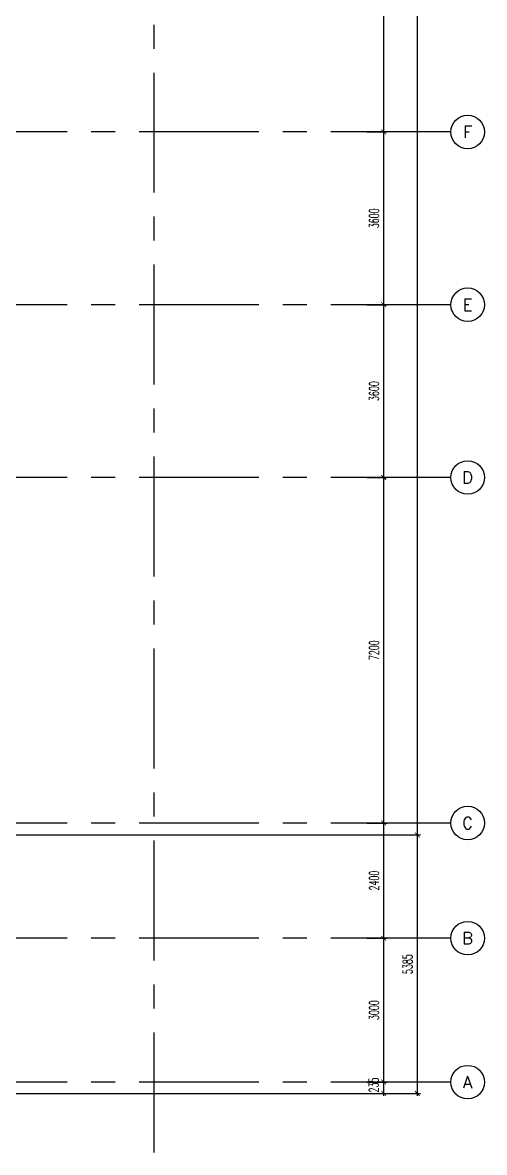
# Model space of a CAD drawing. Extents: x 0 to 93.3, y -13.5 to 76.8.
# Drawn here: x 83.68 to 93.3, y -1.46 to 22.08 of the extents above; entities that cross this region are included whole.
import ezdxf
from ezdxf.enums import TextEntityAlignment as Align

# ---------------------------------------------------------------- set-up
doc = ezdxf.new("R2010")
doc.units = 0
doc.header["$MEASUREMENT"] = 0
doc.header["$PDMODE"] = 3
doc.header["$PDSIZE"] = 0.1
doc.linetypes.add('CENTERX2', pattern=[4, 2.5, -0.5, 0.5, -0.5])
doc.layers.get('0').update_dxf_attribs({"color": 11, "linetype": 'CONTINUOUS'})
doc.layers.get('DEFPOINTS').update_dxf_attribs({"color": 11, "linetype": 'CONTINUOUS'})
for name, color, linetype in [('AX-CR', 11, 'CONTINUOUS'), ('AX-DIM', 11, 'CONTINUOUS'), ('AX-TXT', 11, 'CONTINUOUS'), ('AXES', 11, 'CENTERX2')]:
    doc.layers.add(name, color=color, linetype=linetype)
doc.styles.add('ROMANS', font='ROMANS.shx', dxfattribs={"width": 0.6})
doc.dimstyles.new('STANDARD in', dxfattribs={"dimtxt": 0.2, "dimasz": 0.1, "dimexe": 0.07, "dimexo": 0.05, "dimgap": 0.1, "dimtad": 1, "dimdec": 0, "dimlfac": 1000, "dimzin": 0, "dimdsep": 46, "dimtxsty": 'ROMANS', "dimblk": 'ARCHTICK', "dimcen": 0.05, "dimdle": 0.05, "dimclrd": 7, "dimclre": 7, "dimclrt": 2, "dimadec": 0, "dimazin": 0, "dimtfac": 1, "dimtdec": 0, "dimtmove": 2, "dimatfit": 3, "dimldrblk": 'ARCHTICK', "dimfxl": 0, "dimtolj": 1, "dimtzin": 0, "dimarcsym": 0})

# ---------------------------------------------------------------- blocks, each defined once
blk = doc.blocks.new('_ARCHTICK')
at = {"color": 0, "linetype": 'ByBlock', "const_width": 0.15}
blk.add_lwpolyline([(-0.5, -0.5), (0.5, 0.5)], dxfattribs=at)
blk = doc.blocks.new('*D197')
at = {"layer": 'AX-DIM', "color": 7, "lineweight": -2}
for p, q in [((91.902, 64.52), (91.902, 5.1)), ((81.32, 64.47), (91.972, 64.47)), ((81.32, 5.15), (91.972, 5.15))]:
    blk.add_line(p, q, dxfattribs=at)
at = {"layer": 'DEFPOINTS', "color": 0}
for p in [(81.27, 64.47), (81.27, 5.15), (91.902, 5.15)]:
    blk.add_point(p, dxfattribs=at)
at = {"layer": 'AX-DIM', "color": 7, "lineweight": -2, "xscale": 0.1, "yscale": 0.1, "zscale": 0.1}
for p, rotation in [((91.902, 64.47), 90), ((91.902, 5.15), 270)]:
    blk.add_blockref('_ARCHTICK', p, dxfattribs=dict(at, rotation=rotation))
at = {"layer": 'AX-DIM', "color": 2, "insert": (91.702, 34.81), "char_height": 0.2, "attachment_point": 5, "rotation": 90, "style": 'ROMANS'}
blk.add_mtext('\\A1;59320', dxfattribs=at)
blk = doc.blocks.new('*D157')
at = {"layer": 'AX-DIM', "color": 7, "lineweight": -2}
for p, q in [((91.902, 5.2), (91.902, -0.285)), ((91.252, 5.15), (91.972, 5.15)), ((83.377, -0.235), (91.972, -0.235))]:
    blk.add_line(p, q, dxfattribs=at)
at = {"layer": 'DEFPOINTS', "color": 0}
for p in [(91.202, 5.15), (83.327, -0.235), (91.902, -0.235)]:
    blk.add_point(p, dxfattribs=at)
at = {"layer": 'AX-DIM', "color": 7, "lineweight": -2, "xscale": 0.1, "yscale": 0.1, "zscale": 0.1}
for p, rotation in [((91.902, 5.15), 90), ((91.902, -0.235), 270)]:
    blk.add_blockref('_ARCHTICK', p, dxfattribs=dict(at, rotation=rotation))
at = {"layer": 'AX-DIM', "color": 2, "insert": (91.702, 2.458), "char_height": 0.2, "attachment_point": 5, "rotation": 90, "style": 'ROMANS'}
blk.add_mtext('\\A1;5385', dxfattribs=at)
blk = doc.blocks.new('*D195')
at = {"layer": 'AX-DIM', "color": 7, "lineweight": -2}
for p, q in [((90.852, 12.6), (91.272, 12.6)), ((91.202, 12.65), (91.202, 5.35)), ((90.852, 5.4), (91.272, 5.4))]:
    blk.add_line(p, q, dxfattribs=at)
at = {"layer": 'DEFPOINTS', "color": 0}
for p in [(90.802, 12.6), (90.802, 5.4), (91.202, 5.4)]:
    blk.add_point(p, dxfattribs=at)
at = {"layer": 'AX-DIM', "color": 7, "lineweight": -2, "xscale": 0.1, "yscale": 0.1, "zscale": 0.1}
for p, rotation in [((91.202, 12.6), 90), ((91.202, 5.4), 270)]:
    blk.add_blockref('_ARCHTICK', p, dxfattribs=dict(at, rotation=rotation))
at = {"layer": 'AX-DIM', "color": 2, "insert": (91.002, 9), "char_height": 0.2, "attachment_point": 5, "rotation": 90, "style": 'ROMANS'}
blk.add_mtext('\\A1;7200', dxfattribs=at)
blk = doc.blocks.new('AXR')
at = {"layer": 'AX-CR'}
blk.add_circle((350, 0), 350, dxfattribs=at)
at = {"layer": 'AX-TXT', "style": 'ROMANS'}
blk.add_attdef('AX', text='', height=250, dxfattribs=at).set_placement((350, 0), align=Align.MIDDLE)
blk = doc.blocks.new('*D194')
at = {"layer": 'AX-DIM', "color": 7, "lineweight": -2}
for p, q in [((91.202, 5.45), (91.202, 2.95)), ((90.852, 5.4), (91.272, 5.4)), ((90.852, 3), (91.272, 3))]:
    blk.add_line(p, q, dxfattribs=at)
at = {"layer": 'DEFPOINTS', "color": 0}
for p in [(90.802, 5.4), (90.802, 3), (91.202, 3)]:
    blk.add_point(p, dxfattribs=at)
at = {"layer": 'AX-DIM', "color": 7, "lineweight": -2, "xscale": 0.1, "yscale": 0.1, "zscale": 0.1}
for p, rotation in [((91.202, 5.4), 90), ((91.202, 3), 270)]:
    blk.add_blockref('_ARCHTICK', p, dxfattribs=dict(at, rotation=rotation))
at = {"layer": 'AX-DIM', "color": 2, "insert": (91.002, 4.2), "char_height": 0.2, "attachment_point": 5, "rotation": 90, "style": 'ROMANS'}
blk.add_mtext('\\A1;2400', dxfattribs=at)
blk = doc.blocks.new('*D193')
at = {"layer": 'AX-DIM', "color": 7, "lineweight": -2}
for p, q in [((90.852, 3), (91.272, 3)), ((91.202, 3.05), (91.202, -0.05)), ((90.852, 0), (91.272, 0))]:
    blk.add_line(p, q, dxfattribs=at)
at = {"layer": 'DEFPOINTS', "color": 0}
for p in [(90.802, 3), (90.802, 0), (91.202, 0)]:
    blk.add_point(p, dxfattribs=at)
at = {"layer": 'AX-DIM', "color": 7, "lineweight": -2, "xscale": 0.1, "yscale": 0.1, "zscale": 0.1}
for p, rotation in [((91.202, 3), 90), ((91.202, 0), 270)]:
    blk.add_blockref('_ARCHTICK', p, dxfattribs=dict(at, rotation=rotation))
at = {"layer": 'AX-DIM', "color": 2, "insert": (91.002, 1.5), "char_height": 0.2, "attachment_point": 5, "rotation": 90, "style": 'ROMANS'}
blk.add_mtext('\\A1;3000', dxfattribs=at)
blk = doc.blocks.new('*D158')
at = {"layer": 'AX-DIM', "color": 7, "lineweight": -2}
for p, q in [((91.202, 0.05), (91.202, -0.285)), ((90.852, 0), (91.272, 0)), ((90.852, -0.235), (91.272, -0.235))]:
    blk.add_line(p, q, dxfattribs=at)
at = {"layer": 'DEFPOINTS', "color": 0}
for p in [(90.802, 0), (90.802, -0.235), (91.202, -0.235)]:
    blk.add_point(p, dxfattribs=at)
at = {"layer": 'AX-DIM', "color": 7, "lineweight": -2, "xscale": 0.1, "yscale": 0.1, "zscale": 0.1}
for p, rotation in [((91.202, 0), 90), ((91.202, -0.235), 270)]:
    blk.add_blockref('_ARCHTICK', p, dxfattribs=dict(at, rotation=rotation))
at = {"layer": 'AX-DIM', "color": 2, "insert": (90.994, -0.061), "char_height": 0.2, "attachment_point": 5, "rotation": 90, "style": 'ROMANS'}
blk.add_mtext('\\A1;235', dxfattribs=at)
blk = doc.blocks.new('*D191')
at = {"layer": 'AX-DIM', "color": 7, "lineweight": -2}
for p, q in [((90.852, 27), (91.272, 27)), ((91.202, 27.05), (91.202, 19.75)), ((90.852, 19.8), (91.272, 19.8))]:
    blk.add_line(p, q, dxfattribs=at)
at = {"layer": 'DEFPOINTS', "color": 0}
for p in [(90.802, 27), (90.802, 19.8), (91.202, 19.8)]:
    blk.add_point(p, dxfattribs=at)
at = {"layer": 'AX-DIM', "color": 7, "lineweight": -2, "xscale": 0.1, "yscale": 0.1, "zscale": 0.1}
for p, rotation in [((91.202, 27), 90), ((91.202, 19.8), 270)]:
    blk.add_blockref('_ARCHTICK', p, dxfattribs=dict(at, rotation=rotation))
at = {"layer": 'AX-DIM', "color": 2, "insert": (91.002, 23.4), "char_height": 0.2, "attachment_point": 5, "rotation": 90, "style": 'ROMANS'}
blk.add_mtext('\\A1;7200', dxfattribs=at)
blk = doc.blocks.new('*D190')
at = {"layer": 'AX-DIM', "color": 7, "lineweight": -2}
for p, q in [((91.202, 16.25), (91.202, 12.55)), ((90.852, 16.2), (91.272, 16.2)), ((90.852, 12.6), (91.272, 12.6))]:
    blk.add_line(p, q, dxfattribs=at)
at = {"layer": 'DEFPOINTS', "color": 0}
for p in [(90.802, 16.2), (90.802, 12.6), (91.202, 12.6)]:
    blk.add_point(p, dxfattribs=at)
at = {"layer": 'AX-DIM', "color": 7, "lineweight": -2, "xscale": 0.1, "yscale": 0.1, "zscale": 0.1}
for p, rotation in [((91.202, 16.2), 90), ((91.202, 12.6), 270)]:
    blk.add_blockref('_ARCHTICK', p, dxfattribs=dict(at, rotation=rotation))
at = {"layer": 'AX-DIM', "color": 2, "insert": (91.002, 14.4), "char_height": 0.2, "attachment_point": 5, "rotation": 90, "style": 'ROMANS'}
blk.add_mtext('\\A1;3600', dxfattribs=at)
blk = doc.blocks.new('*D189')
at = {"layer": 'AX-DIM', "color": 7, "lineweight": -2}
for p, q in [((90.852, 19.8), (91.272, 19.8)), ((91.202, 19.85), (91.202, 16.15)), ((90.852, 16.2), (91.272, 16.2))]:
    blk.add_line(p, q, dxfattribs=at)
at = {"layer": 'DEFPOINTS', "color": 0}
for p in [(90.802, 19.8), (90.802, 16.2), (91.202, 16.2)]:
    blk.add_point(p, dxfattribs=at)
at = {"layer": 'AX-DIM', "color": 7, "lineweight": -2, "xscale": 0.1, "yscale": 0.1, "zscale": 0.1}
for p, rotation in [((91.202, 19.8), 90), ((91.202, 16.2), 270)]:
    blk.add_blockref('_ARCHTICK', p, dxfattribs=dict(at, rotation=rotation))
at = {"layer": 'AX-DIM', "color": 2, "insert": (91.002, 18), "char_height": 0.2, "attachment_point": 5, "rotation": 90, "style": 'ROMANS'}
blk.add_mtext('\\A1;3600', dxfattribs=at)

msp = doc.modelspace()

# ---------------------------------------------------------------- linework, layer by layer
at = {"layer": 'AXES'}
for p, q in [((86.4195, -1.4643), (86.4195, 76.0748)), ((92.6023, 19.8), (22.7795, 19.8)), ((92.6023, 16.2), (22.7795, 16.2)), ((92.6023, 12.6), (22.7795, 12.6)), ((92.6023, 5.4), (23.9795, 5.4)), ((92.6023, 3), (14.3795, 3)), ((92.6023, 3), (22.7795, 3)), ((92.6023, 0), (20.9795, 0)), ((92.6023, 0), (20.9795, 0))]:
    msp.add_line(p, q, dxfattribs=at)

# ---------------------------------------------------------------- block references
at = {"layer": 'AXES', "xscale": 0.001000000047497451, "yscale": 0.0009999999892897904, "zscale": 0.001}
for p, values in [((92.6023, 19.8), {'AX': 'F'}), ((92.6023, 16.2), {'AX': 'E'}), ((92.6023, 12.6), {'AX': 'D'}), ((92.6023, 5.4), {'AX': 'C'}), ((92.6023, 3), {'AX': 'B'}), ((92.6023, 0), {'AX': 'A'})]:
    msp.add_blockref('AXR', p, dxfattribs=at).add_auto_attribs(values)

# ---------------------------------------------------------------- dimensions: what is measured, and where the dimension line sits
at = {"layer": 'AX-DIM'}
for base, p1, p2, picture, middle in [((91.9023, 5.15), (81.2695, 64.47), (81.2695, 5.15), '*D197', (91.7023, 34.81)), ((91.2023, 19.8), (90.8023, 27), (90.8023, 19.8), '*D191', (91.0023, 23.4)), ((91.2023, 16.2), (90.8023, 19.8), (90.8023, 16.2), '*D189', (91.0023, 18)), ((91.2023, 12.6), (90.8023, 16.2), (90.8023, 12.6), '*D190', (91.0023, 14.4)), ((91.2023, 5.4), (90.8023, 12.6), (90.8023, 5.4), '*D195', (91.0023, 9)), ((91.2023, 3), (90.8023, 5.4), (90.8023, 3), '*D194', (91.0023, 4.2)), ((91.9023, -0.235), (91.2023, 5.15), (83.3271, -0.235), '*D157', (91.7023, 2.4575)), ((91.2023, 0), (90.8023, 3), (90.8023, 0), '*D193', (91.0023, 1.5))]:
    dim = msp.add_linear_dim(base=base, p1=p1, p2=p2, angle=270, dimstyle='STANDARD in', dxfattribs=at)
    dim.commit()
    dim.dimension.update_dxf_attribs({"geometry": picture, "text_midpoint": middle})
dim = msp.add_linear_dim(base=(91.2023, -0.235), p1=(90.8023, 0), p2=(90.8023, -0.235), angle=270, dimstyle='STANDARD in', dxfattribs=at)
dim.commit()
dim.dimension.update_dxf_attribs({"geometry": '*D158', "text_midpoint": (90.9945, -0.0611), "dimtype": 160})

doc.saveas('drawing.dxf')
